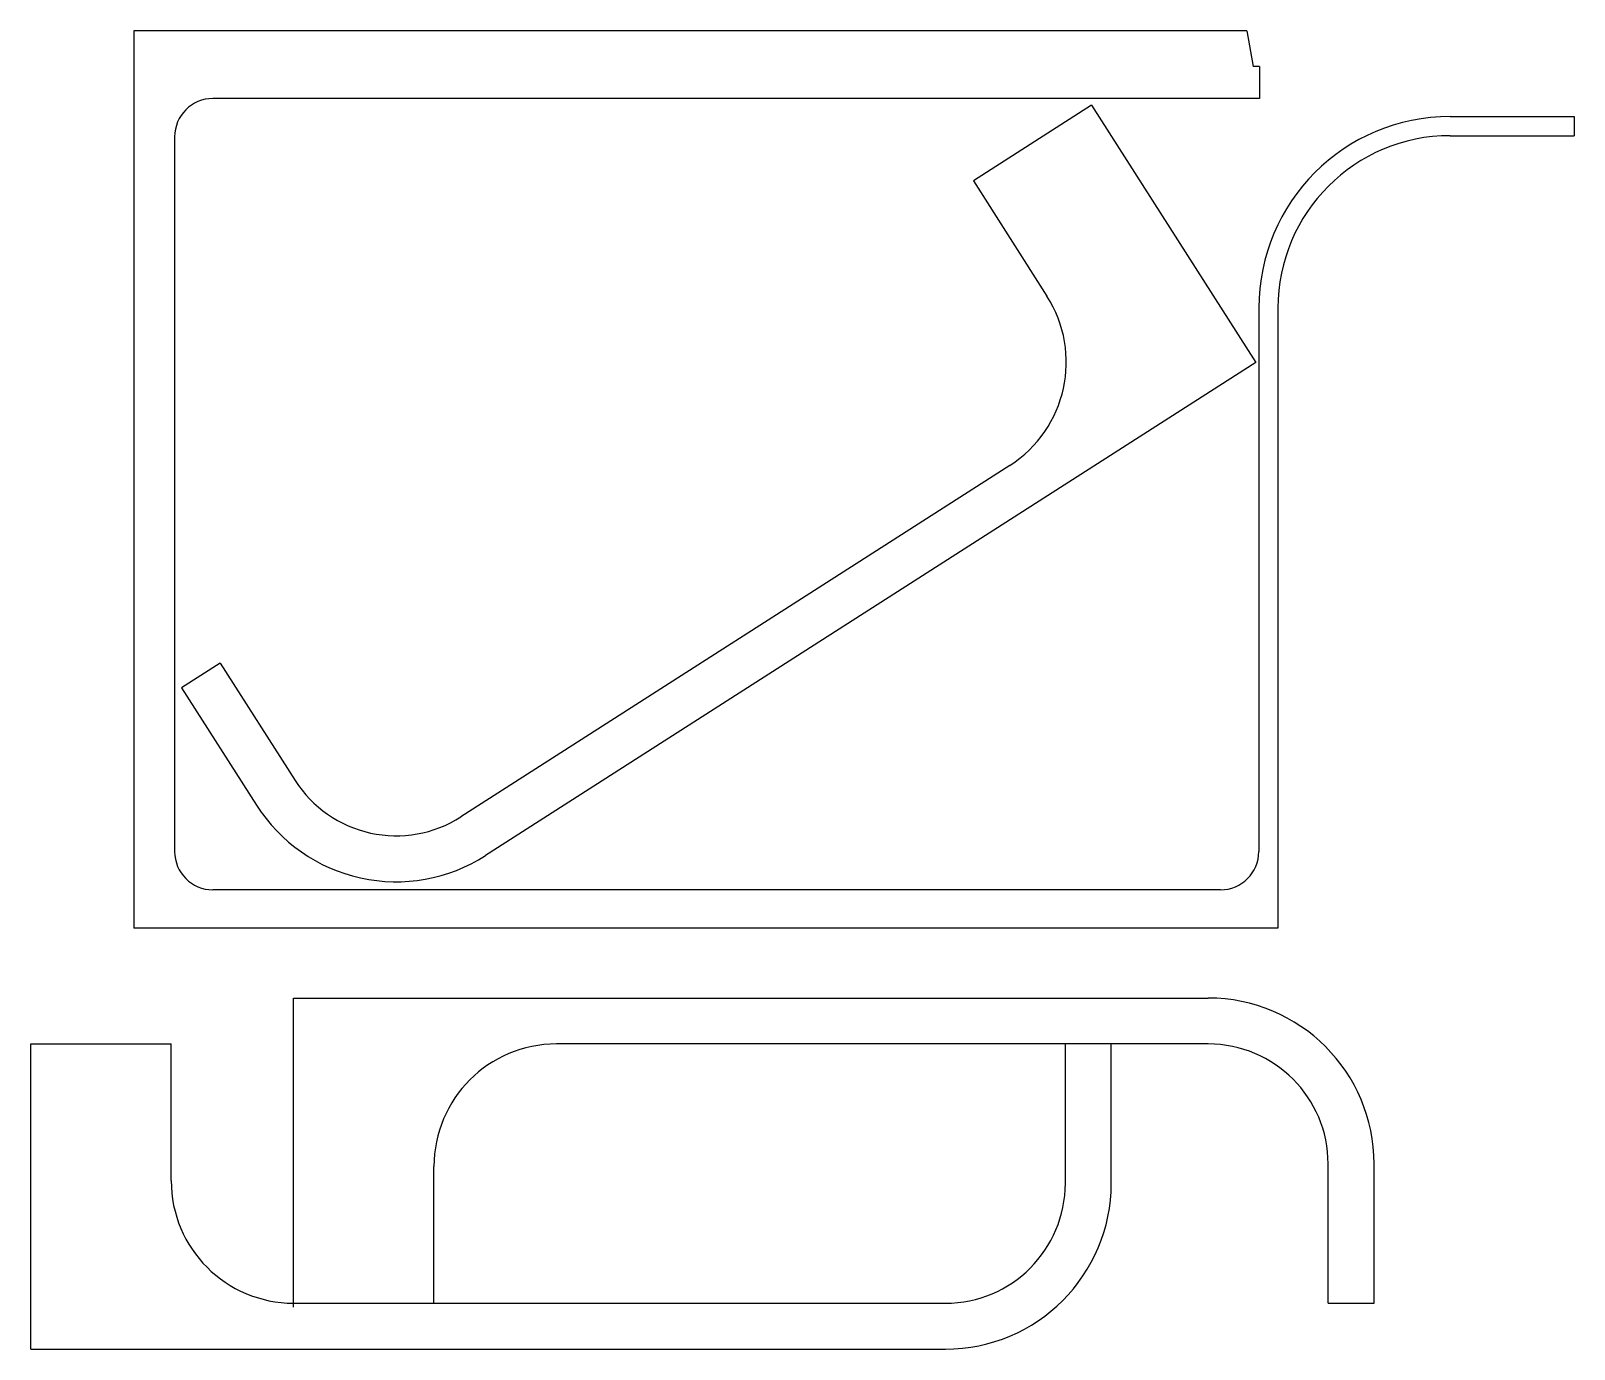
# Model space of a CAD drawing. Extents: x 0 to 1210, y 0 to 1033.
import ezdxf

# ---------------------------------------------------------------- set-up
doc = ezdxf.new("R2010")
doc.units = 0
doc.layers.get('0').update_dxf_attribs({"linetype": 'CONTINUOUS'})

msp = doc.modelspace()

# ---------------------------------------------------------------- linework, layer by layer
for p, q in [((953.2, 1032.9), (80.7, 1032.9)), ((80.7, 1032.9), (80.7, 329.9)), ((953.2, 1032.9), (958.2, 1004.9)), ((963.2, 1004.9), (958.2, 1004.9)), ((963.2, 1004.9), (963.2, 979.9)), ((963.2, 979.9), (142.7, 979.9)), ((831.5, 974.6), (738.9, 915.3)), ((831.5, 974.6), (960.4, 773.1)), ((1112.7, 965.8), (1209.9, 965.8)), ((1209.9, 965.8), (1209.9, 950.8)), ((112.7, 949.9), (112.7, 389.9)), ((1112.7, 950.8), (1209.9, 950.8)), ((738.9, 915.3), (796.6, 825)), ((962.7, 815.8), (962.7, 389.9)), ((977.7, 815.8), (977.7, 329.9)), ((960.4, 773.1), (356.5, 386.7)), ((767.5, 692.4), (337.1, 417)), ((148.4, 537.5), (118.1, 518.1)), ((148.4, 537.5), (207.2, 445.5)), ((118.1, 518.1), (176.9, 426.1)), ((932.7, 359.9), (142.7, 359.9)), ((977.7, 329.9), (80.7, 329.9)), ((206, 32.9), (206, 275.1)), ((206, 275.1), (923, 275.1)), ((0, 0), (0, 239.1)), ((0, 239.1), (110, 239.1)), ((110, 132), (110, 239.1)), ((923, 239.1), (412, 239.1)), ((811, 130), (811, 239.1)), ((847, 130), (847, 239.1)), ((316, 36), (316, 143.1)), ((1017, 36), (1017, 145.1)), ((1053, 36), (1053, 145.1)), ((206, 36), (717, 36)), ((1017, 36), (1053, 36)), ((0, 0), (717, 0))]:
    msp.add_line(p, q)
for centre, radius, start, end in [((142.7, 949.9), 30, 90, 180), ((1112.7, 815.8), 150, 90, 180), ((1112.7, 815.8), 135, 90, 180), ((715.7, 773.3), 96, 302.6138, 32.6138), ((286.4, 496.2), 94, 212.6138, 302.6138), ((286.4, 496.2), 130, 212.6138, 302.6138), ((142.7, 389.9), 30, 180, 270), ((932.7, 389.9), 30, 270, 0), ((923, 145.1), 130, 0, 90), ((412, 143.1), 96, 90, 180), ((923, 145.1), 94, 0, 90), ((206, 132), 96, 180, 270), ((717, 130), 130, 270, 0), ((717, 130), 94, 270, 0)]:
    msp.add_arc(centre, radius, start, end)

doc.saveas('drawing.dxf')
